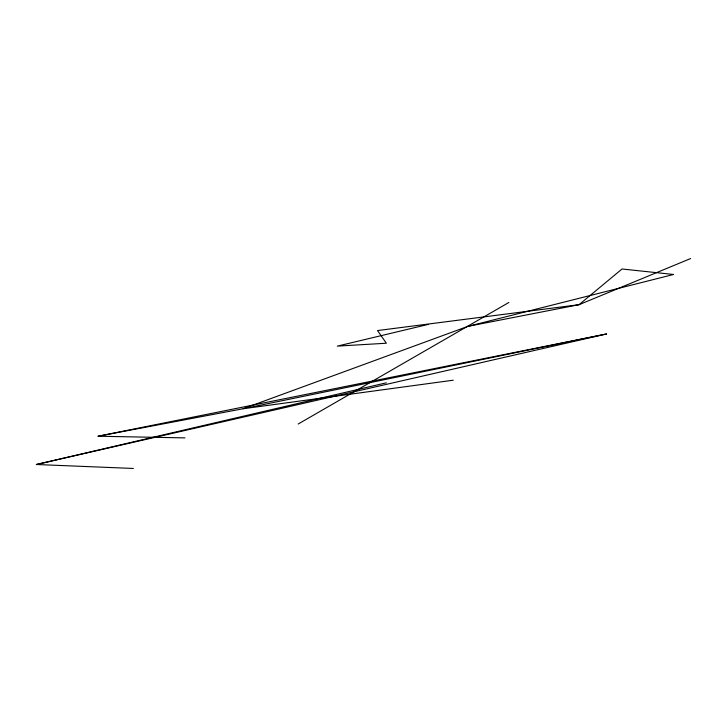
<?xml version="1.0" encoding="UTF-8"?>
<svg xmlns="http://www.w3.org/2000/svg" width="727" height="727" viewBox="0 0 727 727"><rect width="100%" height="100%" fill="white"/><g stroke="black" fill="none" stroke-linecap="round" stroke-linejoin="round"><path stroke-width="1.09" d="M298.197 424.005L508.864 302.477M690.65 258.539L579.046 304.686L467.906 326.359L243.109 408.747L98.109 436.227L184.931 437.89M467.906 326.359L673.584 274.47L622.039 268.99L579.046 304.686L377.522 330.558L386.355 343.226L337.301 346.125L428.112 324.442M133.386 468.461L36.35 464.508L386.337 382.811M36.35 464.508L606.536 333.966L98.109 436.227M606.536 333.966L243.109 408.747L453.266 380.203"/></g></svg>
